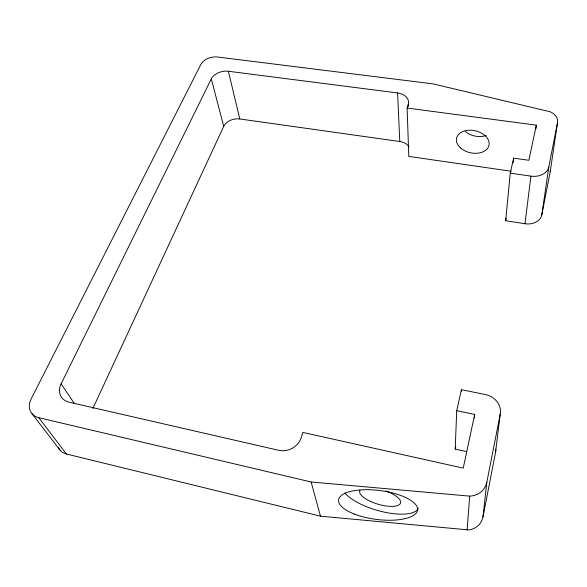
<?xml version="1.0" encoding="UTF-8"?>
<svg xmlns="http://www.w3.org/2000/svg" width="587" height="587" viewBox="0 0 587 587"><rect width="100%" height="100%" fill="white"/><g stroke="black" fill="none" stroke-linecap="round" stroke-linejoin="round"><path stroke-width="0.88" d="M466.606 451.572L455.211 449.084L456.715 410.68L461.448 389.695L485.28 394.53A18.542 16.348 11.4 0 1 500.212 414.151L495.516 452.562L482.947 517.081A17.97 16.774 24.2 0 1 468.998 529.951L320.465 516.171L66.404 454A16.803 13.538 -35.7 0 1 58.282 447.279M461.36 391.485L461.448 389.695M474.413 418.076L474.685 414.429L456.715 410.68M467.091 530.098L469.673 496.132L471.743 495.964A19.378 17.808 17.7 0 0 486.814 482.287L500.212 414.151M66.404 454L38.742 417.673A18.05 14.11 -33.7 0 1 31.126 399.006L200.835 64.497A13.406 8.981 -12.9 0 1 217.711 57.027L433.059 83.882L550.202 111.772A15.123 10.683 3 0 1 557.511 122.646L550.21 171.705L541.794 214.923A14.668 11.175 4.8 0 1 524.991 223.75L505.649 220.705L510.257 173.15L513.647 158.138L528.858 160.288L536.349 125.156L407.121 108.052L408.801 156.399L511.277 171.265M513.192 162.665L513.647 158.138M482.947 517.081L486.814 482.287M535.902 128.78L536.349 125.156M524.991 223.75L530.912 176.144A15.636 11.469 3.7 0 0 548.794 166.972L557.511 122.646M541.794 214.923L548.794 166.972M474.685 414.429L463.238 468.125L302.877 432.428L301.146 437.829A18.153 16.341 -21 0 1 278.524 450.266L69.09 402.183A17.749 14.044 -31.7 0 1 61.107 383.869L211.305 78.9A13.604 9.26 -12.7 0 1 228.38 71.254L397.59 92.959A14.279 10.118 -4.6 0 1 408.2 104.691L408.266 106.518M455.211 449.084L455.783 446.48M505.649 220.705L506.221 218.122M407.121 108.052L408.2 104.691M92.849 408.501L223.706 126.374L211.305 78.9M38.742 417.673L311.132 481.986L469.673 496.132M223.706 126.374A12.848 9.143 -12.9 0 1 239.79 118.963L399.791 141.518A13.457 9.942 -4.2 0 1 408.941 146.772M510.257 173.15L530.912 176.144M32.116 413.828L60.153 450.302M61.107 383.869L74.41 403.585M311.132 481.986L320.465 516.171M228.38 71.254L239.79 118.963M397.59 92.959L399.791 141.518M550.349 170.34A14.205 10.449 4 0 1 550.21 171.705M486.051 135.494A16.392 11.358 12.1 0 1 465.374 131.532M385.975 490.989A21.286 7.528 16.4 0 1 400.011 504.028A21.286 7.528 16.4 0 1 375.577 503.441A21.286 7.528 16.4 0 1 360 490.358M418.267 508.026A39.549 14 16.4 0 1 385.263 512.334A39.549 14 16.4 0 1 344.855 492.941M495.758 449.165A17.221 15.526 15 0 1 495.516 452.562M460.641 148.019A16.612 11.263 12.4 0 0 488.391 147.036A16.612 11.263 12.4 0 0 469.262 130.204A16.612 11.263 12.4 0 0 460.641 148.019M354.541 514.131A39.821 14.55 7.3 0 0 417.364 510.991A39.821 14.55 7.3 0 0 362.34 489.785A39.821 14.55 7.3 0 0 354.541 514.131"/></g></svg>
